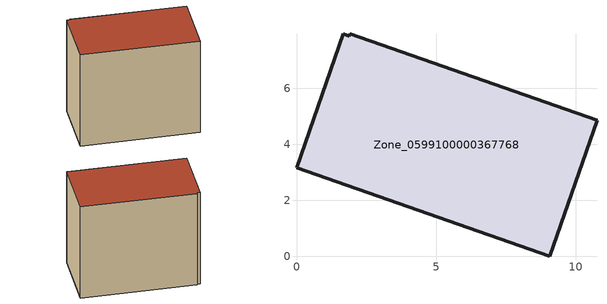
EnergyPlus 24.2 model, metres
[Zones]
Zone_0599100000367768
 floor ground (C_G): 9.06,0 0,3.16 1.67,7.95 1.88,7.87 1.91,7.95 10.76,4.87 z0
 wall outside (C_F): 9.06,0 10.76,4.87 1.91,7.95 1.88,7.87 1.67,7.95 0,3.16 9.06,0 z0:8.52
 roof outside (C_R): 0,3.16 9.06,0 10.76,4.87 1.91,7.95 1.88,7.87 1.67,7.95 z8.52
[BUILDING]
Pand.0599100000367768: North Axis=0; Terrain=City; Loads Convergence Tolerance Value=0.04; Temperature Convergence Tolerance Value=0.4; Solar Distribution=FullExterior; Maximum Number of Warmup Days=25; Minimum Number of Warmup Days=1
[Site:Location]
Rotterdam.The.Hague.AP_ZH_NLD Design_Conditions: Latitude=51.96; Longitude=4.45; Time Zone=1; Elevation=-4.5
[SITE:GROUNDTEMPERATURE:BUILDINGSURFACE]
18, 18, 18, 18, 18, 18, 18, 18, 18, 18, 18, 18
[MATERIAL] Thermal Absorptance=0.9; Solar Absorptance=0.7; Visible Absorptance=0.7
Name | Roughness | Thickness | Conductivity | Density | Specific Heat
G.TI.1992-2005 | MediumSmooth | 0.15 | 0.06 | 540 | 1210
F.TI.1992-2005 | Rough | 0.3 | 0.12 | 1920 | 840
R.TI.1992-2005 | MediumRough | 0.2 | 0.08 | 1500 | 1000
[CONSTRUCTION]
C_G: G.TI.1992-2005
C_F: F.TI.1992-2005
C_R: R.TI.1992-2005
[ZONE]
Zone_0599100000367768: Type=1; Multiplier=1; Ceiling Height=Autocalculate; Volume=Autocalculate; Floor Area=autocalculate; Part of Total Floor Area=Yes
[ZONEINFILTRATION:DESIGNFLOWRATE]
Infil_Zone_0599100000367768: Zone or ZoneList or Space or SpaceList=Zone_0599100000367768; Schedule=AlwaysOn; Design Flow Rate Calculation Method=Flow/Area; Flow Rate per Floor Area=0.0015; Constant Term Coefficient=1; Temperature Term Coefficient=0; Velocity Term Coefficient=0; Velocity Squared Term Coefficient=0
[HVACTEMPLATE:ZONE:IDEALLOADSAIRSYSTEM]
Zone_0599100000367768: Maximum Heating Supply Air Temperature=50; Minimum Cooling Supply Air Temperature=13; Maximum Heating Supply Air Humidity Ratio=0.0156; Minimum Cooling Supply Air Humidity Ratio=0.0077; Heating Limit=NoLimit; Cooling Limit=NoLimit; Dehumidification Control Type=ConstantSensibleHeatRatio; Cooling Sensible Heat Ratio=0.7; Dehumidification Setpoint=60; Humidification Control Type=None; Humidification Setpoint=30; Outdoor Air Method=None; Outdoor Air Flow Rate per Person=0.00944; Outdoor Air Flow Rate per Zone Floor Area=0; Outdoor Air Flow Rate per Zone=0; Demand Controlled Ventilation Type=None; Outdoor Air Economizer Type=NoEconomizer; Heat Recovery Type=None; Sensible Heat Recovery Effectiveness=0.7; Latent Heat Recovery Effectiveness=0.65
[ZONECONTROL:THERMOSTAT]
ThermostatControl_Zone_0599100000367768: Zone or ZoneList=Zone_0599100000367768; Control Type Schedule=DualSetpointControlType; Control 1=Thermostat_Zone_0599100000367768; Temperature Difference Between Cutout And Setpoint=0
[THERMOSTATSETPOINT:DUALSETPOINT]
Thermostat_Zone_0599100000367768: Heating Setpoint Temperature Schedule=HeatingSetpoint_Zone_0599100000367768; Cooling Setpoint Temperature Schedule=CoolingSetpoint_Zone_0599100000367768
[SCHEDULE:COMPACT]
HeatingSetpoint_Zone_0599100000367768: Through: 12/31, For: AllDays, Until: 24:00, 21
CoolingSetpoint_Zone_0599100000367768: Through: 12/31, For: AllDays, Until: 24:00, 24
DualSetpointControlType: Through: 12/31, For: AllDays, Until: 24:00, 4
AlwaysOn: Through: 12/31, For: AllDays, Until: 24:00, 1
